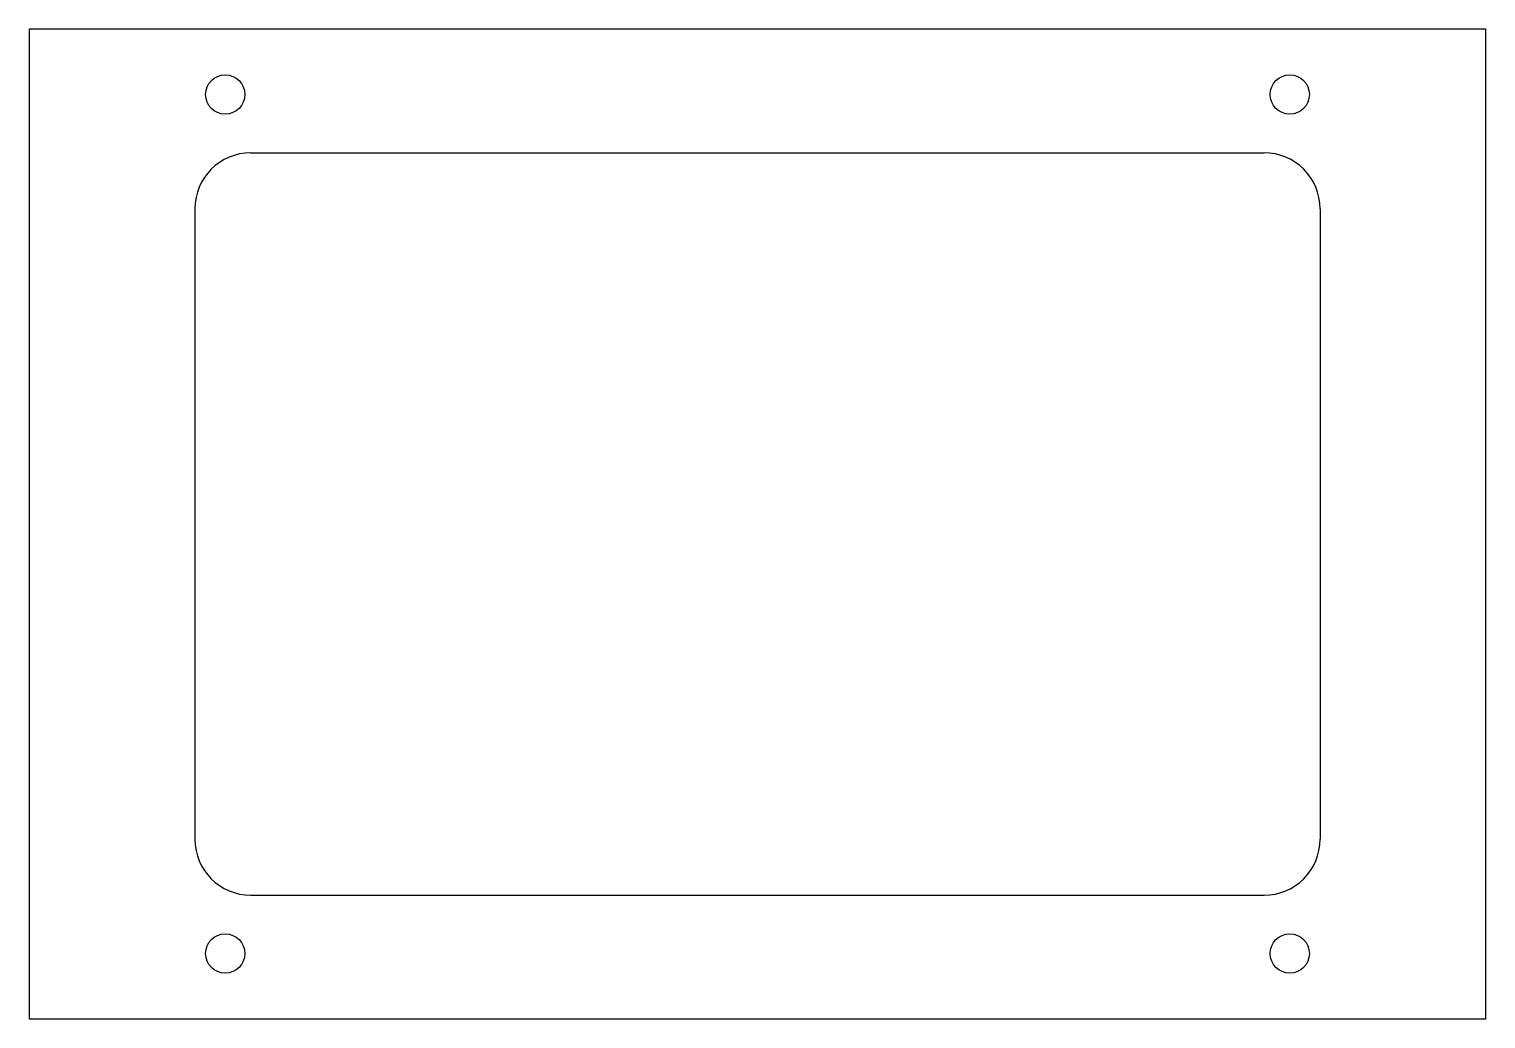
# Model space of a CAD drawing. Header units: millimetres. Extents: x -78 to 78, y -53 to 53.
import ezdxf

# ---------------------------------------------------------------- set-up
doc = ezdxf.new("R2010")
doc.units = ezdxf.units.MM

msp = doc.modelspace()

# ---------------------------------------------------------------- linework, layer by layer
at = {"color": 7, "linetype": 'Continuous', "lineweight": 25}
for p, q in [((-78, 53), (-78, -53)), ((78, 53), (-78, 53)), ((78, -53), (78, 53)), ((-54.25, 39.75), (54.25, 39.75)), ((-60.25, 33.75), (-60.25, -33.75)), ((60.25, 33.75), (60.25, -33.75)), ((-54.25, -39.75), (54.25, -39.75)), ((-78, -53), (78, -53))]:
    msp.add_line(p, q, dxfattribs=at)
for centre in [(-57, 46), (57, 46), (-57, -46), (57, -46)]:
    msp.add_circle(centre, 2.1, dxfattribs=at)
for centre, start, end in [((-54.25, 33.75), 90, 180), ((54.25, 33.75), 0, 90), ((-54.25, -33.75), 180, 270), ((54.25, -33.75), 270, 0)]:
    msp.add_arc(centre, 6, start, end, dxfattribs=at)

doc.saveas('drawing.dxf')
